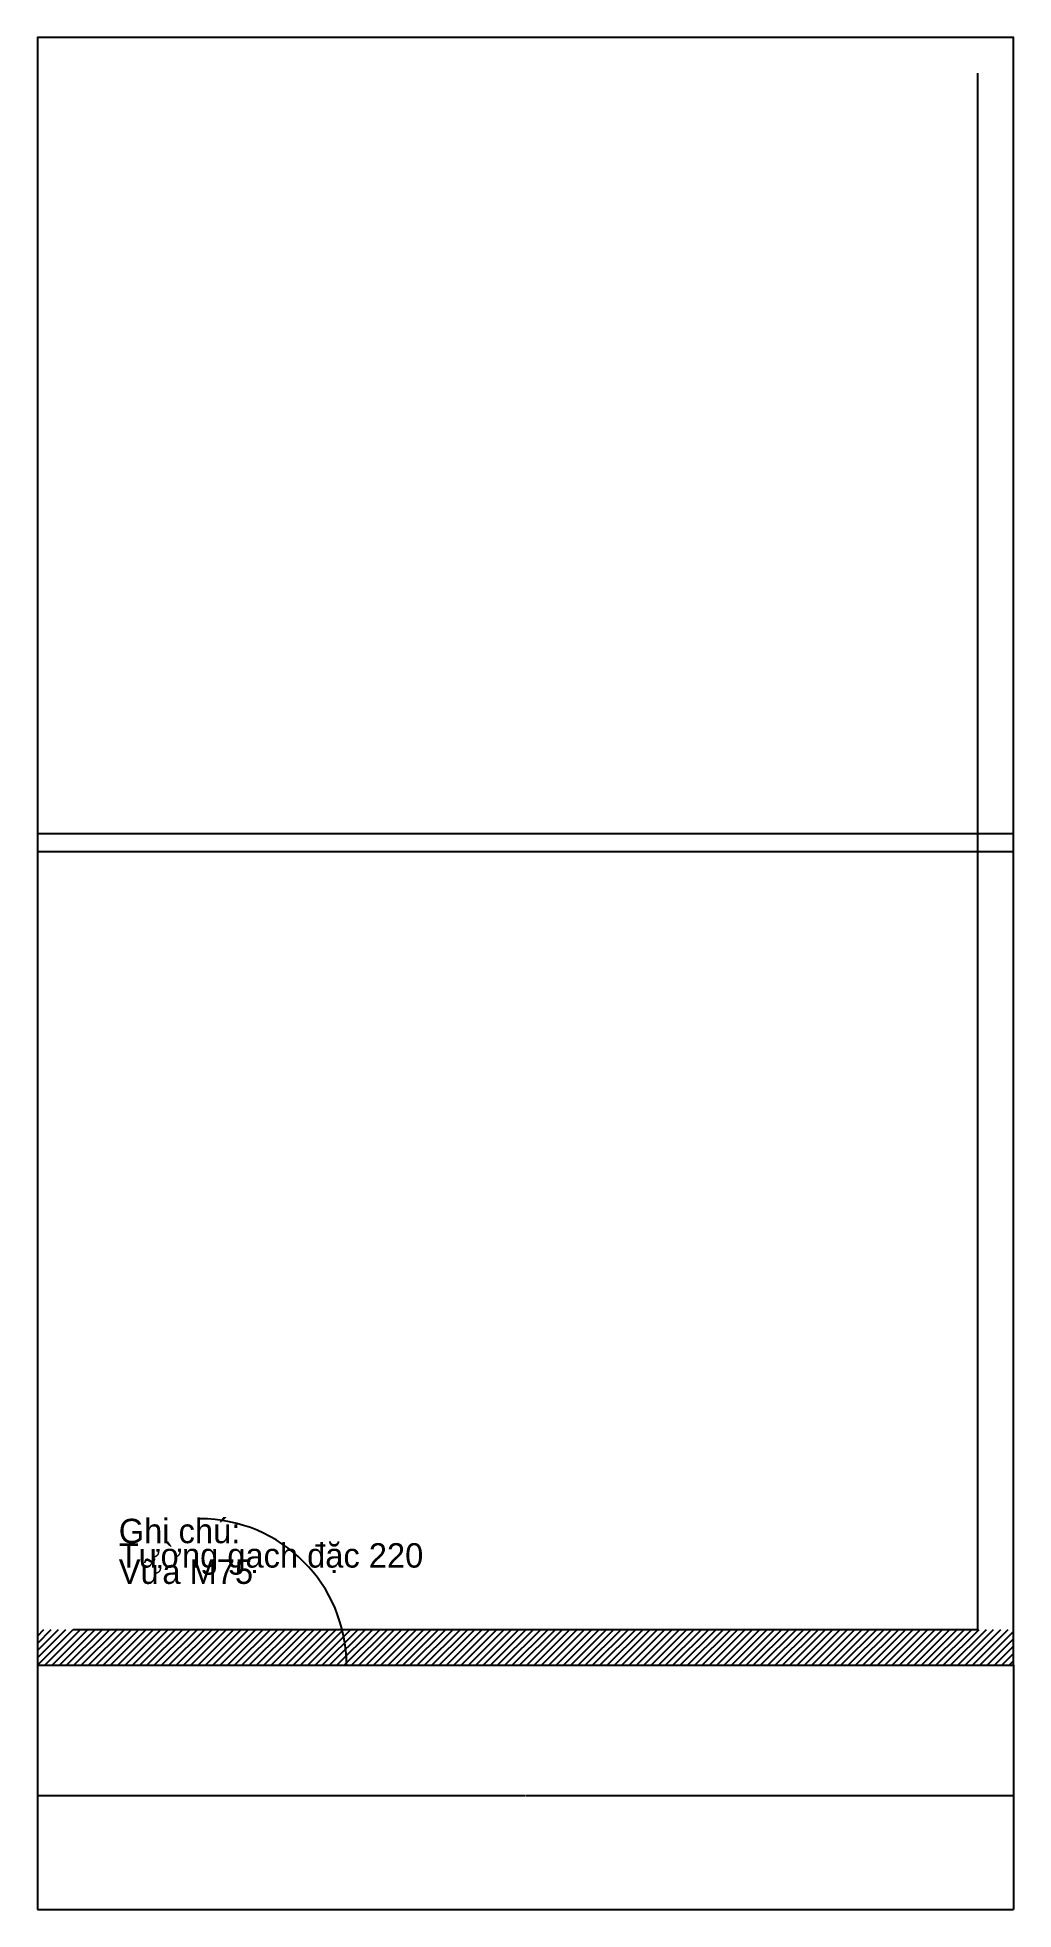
# Model space of a CAD drawing. Header units: millimetres. Extents: x 0 to 6000, y -1501 to 10000.
import ezdxf

# ---------------------------------------------------------------- set-up
doc = ezdxf.new("R2010")
doc.units = ezdxf.units.MM
for name, color, linetype in [('CUA', 7, 'Continuous'), ('GHICHU', 7, 'Continuous'), ('HATCH', 7, 'Continuous'), ('KICHTHUOC', 7, 'Continuous'), ('TUONG', 7, 'Continuous')]:
    doc.layers.add(name, color=color, linetype=linetype)
doc.styles.add('OpenSansCondensed-Light', font='OpenSansCondensed-Light.ttf')
doc.dimstyles.get("Standard").update_dxf_attribs({"dimtxt": 2.5, "dimasz": 2.5, "dimexe": 1.25, "dimexo": 0.625, "dimtad": 1, "dimlfac": 100, "dimcen": 2.5, "dimazin": 3, "dimtfac": 1, "dimtmove": 0, "dimatfit": 3})

# ---------------------------------------------------------------- blocks, each defined once
blk = doc.blocks.new('D1')
blk.add_line((0, 0), (900, 0))
blk.add_arc((0, 0), 900, 0, 90)
blk = doc.blocks.new('_CLOSEDFILLED')
at = {"color": 0, "linetype": 'BYBLOCK'}
blk.add_solid([(-1, 0), (0, 0), (-1, 0)], dxfattribs=at)
blk = doc.blocks.new('*D1')
for p, q in [((0, 0), (0, -800)), ((6000, 0), (6000, -800)), ((0.25, -800), (2998, -800)), ((3002, -800), (5999.75, -800))]:
    blk.add_line(p, q)
at = {"layer": 'Defpoints'}
for p in [(0, 0), (6000, 0), (0, -800)]:
    blk.add_point(p, dxfattribs=at)
at = {"layer": 'KICHTHUOC', "xscale": 0.25, "yscale": 0.25, "rotation": 180}
blk.add_blockref('_CLOSEDFILLED', (0, -800), dxfattribs=at)
at = {"layer": 'KICHTHUOC', "xscale": 0.25, "yscale": 0.25}
blk.add_blockref('_CLOSEDFILLED', (6000, -800), dxfattribs=at)
at = {"layer": 'KICHTHUOC', "insert": (3000, -800), "char_height": 1, "attachment_point": 5, "style": 'OpenSansCondensed-Light'}
blk.add_mtext('6000', dxfattribs=at)
blk = doc.blocks.new('*D2')
for p, q in [((0, 0), (0, -1500)), ((6000, 0), (6000, -1500)), ((0.25, -1500), (2999, -1500)), ((3001, -1500), (5999.75, -1500))]:
    blk.add_line(p, q)
at = {"layer": 'Defpoints'}
for p in [(0, 0), (6000, 0), (0, -1500)]:
    blk.add_point(p, dxfattribs=at)
at = {"layer": 'KICHTHUOC', "xscale": 0.25, "yscale": 0.25, "rotation": 180}
blk.add_blockref('_CLOSEDFILLED', (0, -1500), dxfattribs=at)
at = {"layer": 'KICHTHUOC', "xscale": 0.25, "yscale": 0.25}
blk.add_blockref('_CLOSEDFILLED', (6000, -1500), dxfattribs=at)
at = {"layer": 'KICHTHUOC', "insert": (3000, -1500), "char_height": 1, "attachment_point": 5, "style": 'OpenSansCondensed-Light'}
blk.add_mtext('60', dxfattribs=at)

msp = doc.modelspace()

# ---------------------------------------------------------------- hatches: boundary and pattern name
at = {"layer": 'HATCH'}
h = msp.add_hatch(dxfattribs=at)
h.set_pattern_fill('ANSI31', scale=10)
h.paths.add_polyline_path([(0, 0), (6000, 0), (6000, 220), (0, 220)])

# ---------------------------------------------------------------- linework, layer by layer
at = {"layer": 'CUA'}
msp.add_arc((1000, 0), 900, 0, 90, dxfattribs=at)
at = {"layer": 'TUONG'}
for p, q in [((0, 5110), (6000, 5110)), ((0, 5000), (6000, 5000))]:
    msp.add_line(p, q, dxfattribs=at)
msp.add_lwpolyline([(0, 0), (6000, 0), (6000, 10000), (0, 10000)], close=True, dxfattribs=at)
msp.add_lwpolyline([(220, 220), (5780, 220), (5780, 9780)], dxfattribs=at)

# ---------------------------------------------------------------- block references
at = {"layer": 'CUA'}
msp.add_blockref('D1', (1000, 0), dxfattribs=at)

# ---------------------------------------------------------------- texts
at = {"layer": 'GHICHU'}
msp.add_text('Tường gạch đặc 220', height=150, dxfattribs=at).set_placement((500, 600))
at = {"layer": 'GHICHU', "insert": (500, 900), "char_height": 150, "attachment_point": 1}
msp.add_mtext('Ghi chú:\\PVữa M75', dxfattribs=at)

# ---------------------------------------------------------------- dimensions: what is measured, and where the dimension line sits
at = {"layer": 'KICHTHUOC'}
dim = msp.add_linear_dim(base=(0, -800), p1=(0, 0), p2=(6000, 0), dimstyle='Standard', dxfattribs=at)
dim.commit()
dim.dimension.update_dxf_attribs({"geometry": '*D1', "text_midpoint": (3000, -800)})
dim = msp.add_linear_dim(base=(0, -1500), p1=(0, 0), p2=(6000, 0), text='60', dimstyle='Standard', dxfattribs=at)
dim.commit()
dim.dimension.update_dxf_attribs({"geometry": '*D2', "text_midpoint": (3000, -1500)})

doc.saveas('drawing.dxf')
